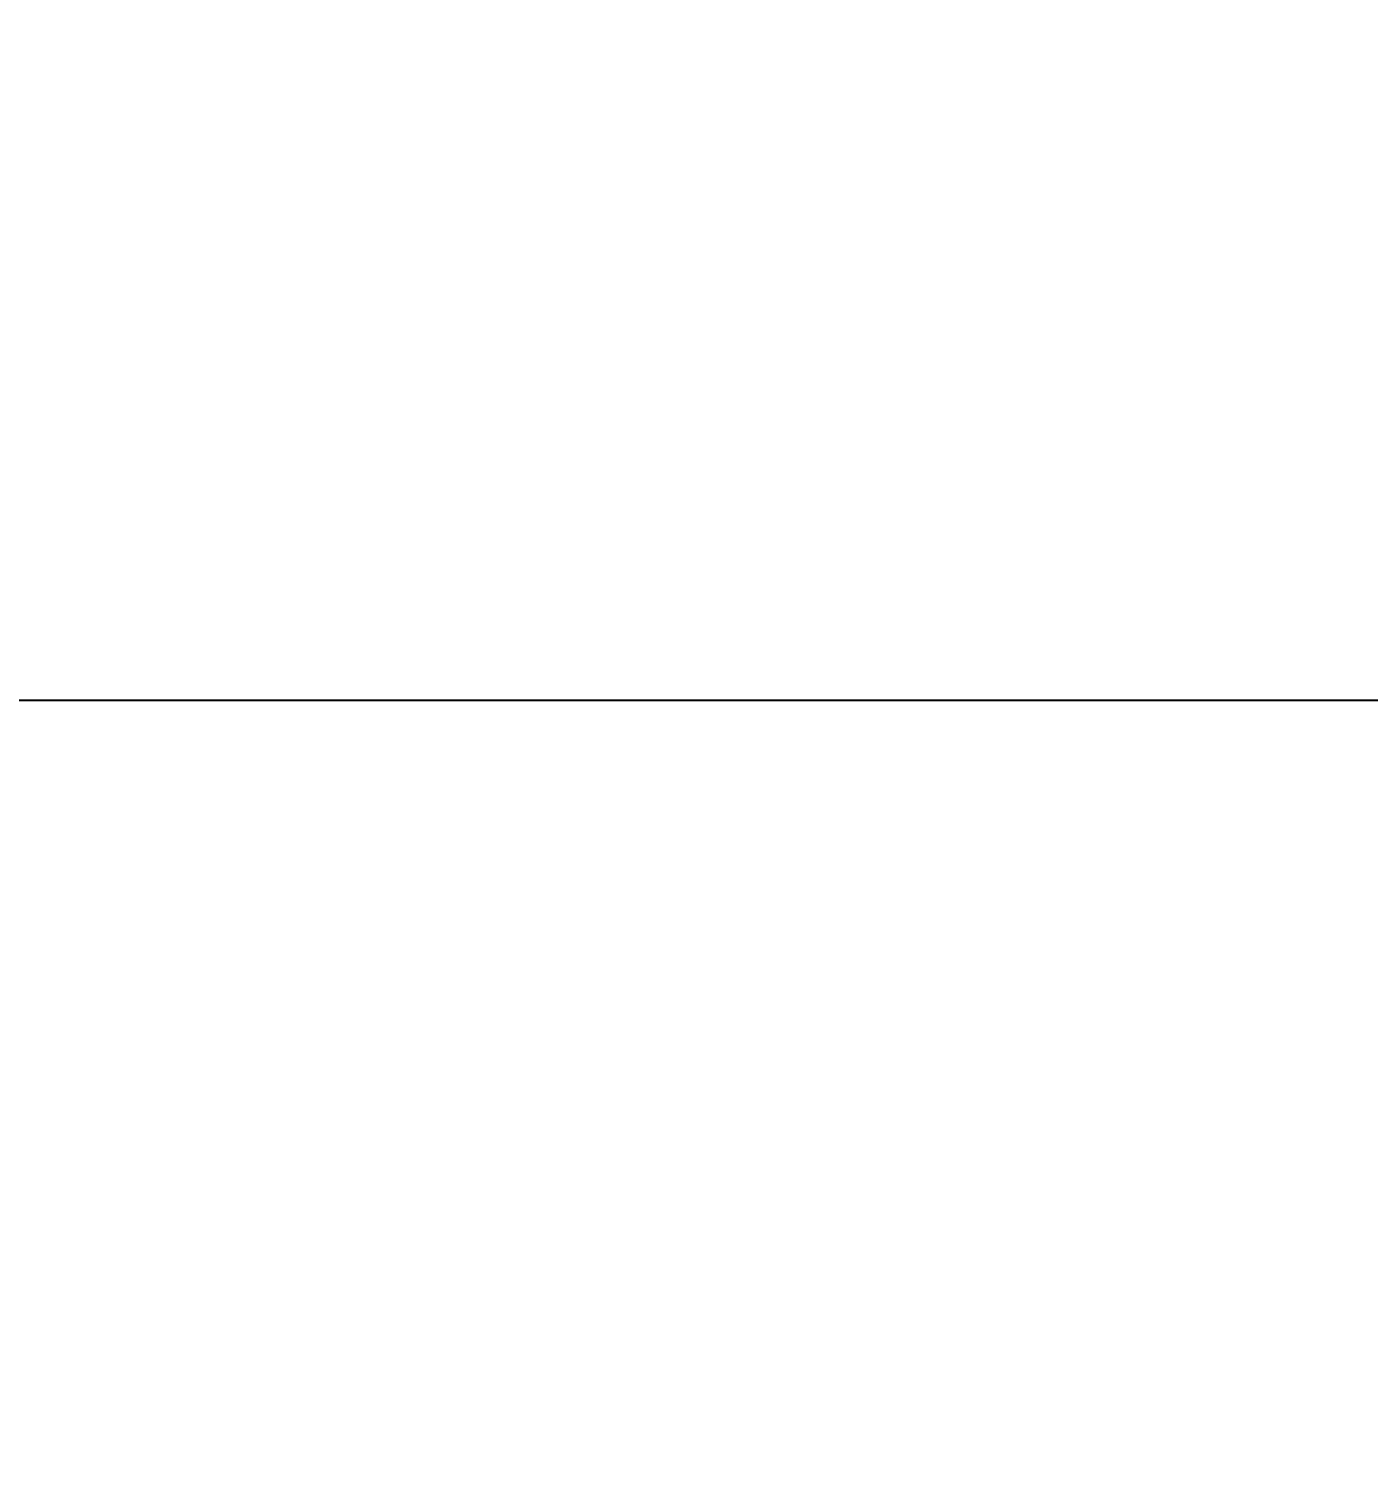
# Model space of a CAD drawing. Header units: millimetres. Extents: x 11618 to 13994, y -5897 to -2537.
# Drawn here: x 13587 to 13639.2, y -4707.7 to -4652.1 of the extents above; entities that cross this region are included whole.
import ezdxf

# ---------------------------------------------------------------- set-up
doc = ezdxf.new("R2010")
doc.units = ezdxf.units.MM
doc.layers.add('DIM', color=3, linetype='Continuous', lineweight=13)
doc.styles.get("Standard").update_dxf_attribs({"font": 'arial.ttf'})
doc.dimstyles.get("Standard").update_dxf_attribs({"dimtxt": 0.18, "dimasz": 0.18, "dimexe": 0.18, "dimexo": 0.0625, "dimgap": 0.09, "dimtad": 0, "dimtih": 1, "dimtoh": 1, "dimdec": 1, "dimdsep": 46, "dimtxsty": 'Standard', "dimcen": 0.09, "dimadec": 0, "dimazin": 0, "dimtfac": 1, "dimtdec": 1, "dimtofl": 0, "dimtmove": 0, "dimatfit": 3, "dimfxl": 1, "dimtolj": 1, "dimtzin": 0, "dimarcsym": 0})

# ---------------------------------------------------------------- blocks, each defined once
blk = doc.blocks.new('*D31')
at = {"layer": 'Defpoints', "color": 0, "transparency": 16777216}
for p in [(13571.092, -3797.14), (13583.429, -4678.241), (13722.898, -4678.241)]:
    blk.add_point(p, dxfattribs=at)
at = {"layer": 'DIM', "color": 0, "lineweight": -2, "transparency": 16777216}
for p, q in [((13571.155, -3797.14), (13723.078, -3797.14)), ((13722.898, -3815.14), (13722.898, -4228.975)), ((13722.898, -4660.241), (13722.898, -4257.355)), ((13583.491, -4678.241), (13723.078, -4678.241))]:
    blk.add_line(p, q, dxfattribs=at)
at = {"layer": 'DIM', "color": 0, "transparency": 16777216}
for points in [[(13719.898, -3815.14), (13725.898, -3815.14), (13722.898, -3797.14)], [(13719.898, -4660.241), (13725.898, -4660.241), (13722.898, -4678.241)]]:
    blk.add_solid(points, dxfattribs=at)
at = {"layer": 'DIM', "color": 3, "transparency": 16777216, "insert": (13722.898, -4243.165), "char_height": 18, "attachment_point": 5}
blk.add_mtext('\\A1;881', dxfattribs=at)
blk = doc.blocks.new('*D32')
at = {"layer": 'Defpoints', "color": 0, "transparency": 16777216}
for p in [(13723.078, -4678.241), (13723.078, -4678.241), (13583.429, -4821.241)]:
    blk.add_point(p, dxfattribs=at)
at = {"layer": 'DIM', "color": 0, "lineweight": -2, "transparency": 16777216}
for p, q in [((13723.14, -4678.241), (13723.258, -4678.241)), ((13723.078, -4696.241), (13723.078, -4735.545)), ((13723.078, -4803.241), (13723.078, -4763.938)), ((13583.491, -4821.241), (13723.258, -4821.241))]:
    blk.add_line(p, q, dxfattribs=at)
at = {"layer": 'DIM', "color": 0, "transparency": 16777216}
for points in [[(13720.078, -4696.241), (13726.078, -4696.241), (13723.078, -4678.241)], [(13720.078, -4803.241), (13726.078, -4803.241), (13723.078, -4821.241)]]:
    blk.add_solid(points, dxfattribs=at)
at = {"layer": 'DIM', "color": 3, "transparency": 16777216, "insert": (13723.078, -4749.741), "char_height": 18, "attachment_point": 5}
blk.add_mtext('\\A1;143', dxfattribs=at)

msp = doc.modelspace()

# ---------------------------------------------------------------- dimensions: what is measured, and where the dimension line sits
at = {"layer": 'DIM', "color": 3}
dim = msp.add_linear_dim(base=(13722.898, -4678.241), p1=(13571.092, -3797.14), p2=(13583.429, -4678.241), angle=90, text='881', dimstyle='Standard', override={"dimtxt": 18, "dimasz": 18, "dimgap": 5, "dimclrt": 3}, dxfattribs=at)
dim.commit()
dim.dimension.update_dxf_attribs({"geometry": '*D31', "text_midpoint": (13722.898, -4243.165), "dimtype": 160})
dim = msp.add_linear_dim(base=(13723.078, -4678.241), p1=(13583.429, -4821.241), p2=(13723.078, -4678.241), angle=90, text='143', dimstyle='Standard', override={"dimtxt": 18, "dimasz": 18, "dimgap": 5, "dimclrt": 3}, dxfattribs=at)
dim.commit()
dim.dimension.update_dxf_attribs({"geometry": '*D32', "text_midpoint": (13723.078, -4749.741)})

doc.saveas('drawing.dxf')
